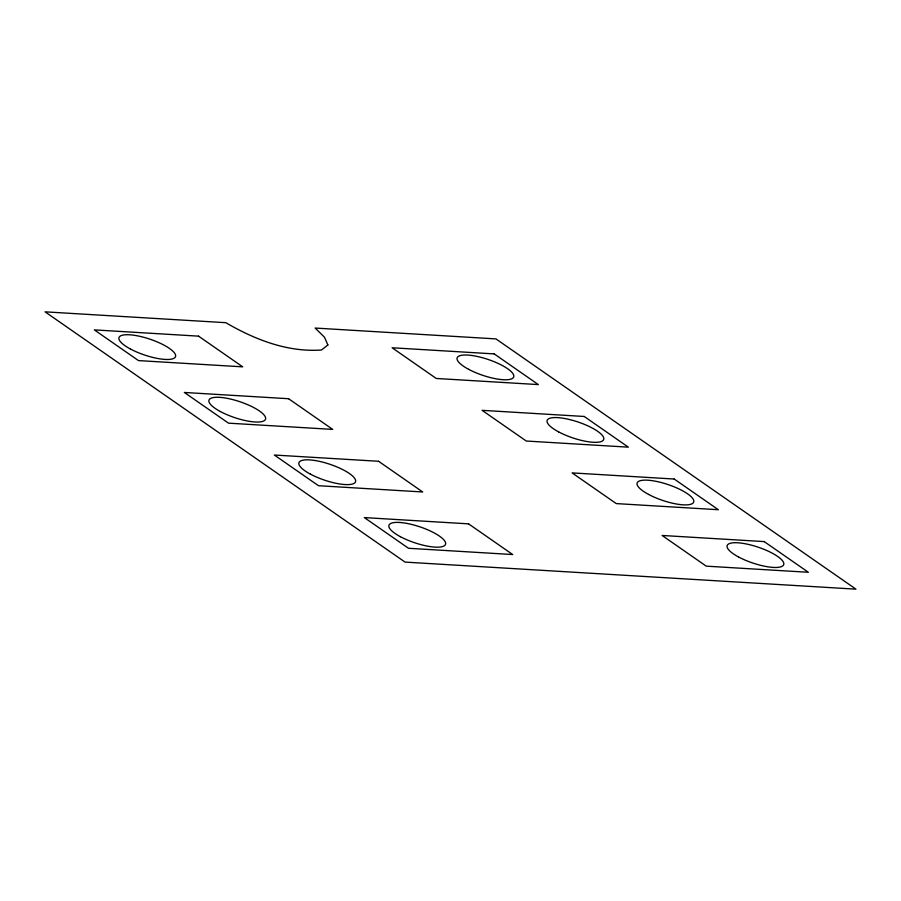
<?xml version="1.0" encoding="UTF-8"?>
<svg xmlns="http://www.w3.org/2000/svg" width="901" height="901" viewBox="0 0 901 901"><rect width="100%" height="100%" fill="white"/><g stroke="black" fill="none" stroke-linecap="round" stroke-linejoin="round"><path stroke-width="1.35" d="M327.874 344.993L321.477 350.005C287.509 352.437 254.701 339.531 225.836 322.693L45.05 311.836L405.056 562.1L855.95 589.164L495.944 338.9L315.159 328.054L324.495 337.233L327.874 344.993M198.558 336.152L94.346 329.89L138.495 360.591L242.718 366.842L198.558 336.152M494.199 353.902L392.115 347.763L436.264 378.465L538.347 384.592L494.199 353.902M288.568 398.715L184.345 392.464L228.494 423.155L332.717 429.405L288.568 398.715M584.197 416.465L482.114 410.338L526.263 441.028L628.346 447.155L584.197 416.465M378.566 461.278L274.343 455.028L318.504 485.718L422.715 491.98L378.566 461.278M674.196 479.028L572.112 472.901L616.261 503.591L718.356 509.718L674.196 479.028M468.565 523.853L364.342 517.591L408.502 548.281L512.714 554.543L468.565 523.853M764.206 541.591L662.111 535.464L706.26 566.155L808.355 572.281L764.206 541.591M738.583 556.987A29.823 8.368 18.6 0 0 783.656 564.736A29.823 8.368 18.6 0 0 744.057 543.54A29.823 8.368 18.6 0 0 738.583 556.987M648.585 494.424A29.823 8.368 18.6 0 0 693.646 502.172A29.823 8.368 18.6 0 0 654.058 480.965A29.823 8.368 18.6 0 0 648.585 494.424M558.586 431.861A29.823 8.368 18.6 0 0 603.647 439.609A29.823 8.368 18.6 0 0 564.06 418.402A29.823 8.368 18.6 0 0 558.586 431.861M468.588 369.297A29.823 8.368 18.6 0 0 513.649 377.046A29.823 8.368 18.6 0 0 474.061 355.839A29.823 8.368 18.6 0 0 468.588 369.297M400.404 536.692A29.823 8.368 18.6 0 0 445.477 544.441A29.823 8.368 18.6 0 0 405.889 523.233A29.823 8.368 18.6 0 0 400.404 536.692M310.406 474.129A29.823 8.368 18.6 0 0 355.478 481.877A29.823 8.368 18.6 0 0 315.891 460.67A29.823 8.368 18.6 0 0 310.406 474.129M220.407 411.554A29.823 8.368 18.6 0 0 265.48 419.303A29.823 8.368 18.6 0 0 225.892 398.107A29.823 8.368 18.6 0 0 220.407 411.554M130.408 348.991A29.823 8.368 18.6 0 0 175.481 356.74A29.823 8.368 18.6 0 0 135.882 335.544A29.823 8.368 18.6 0 0 130.408 348.991"/></g></svg>
